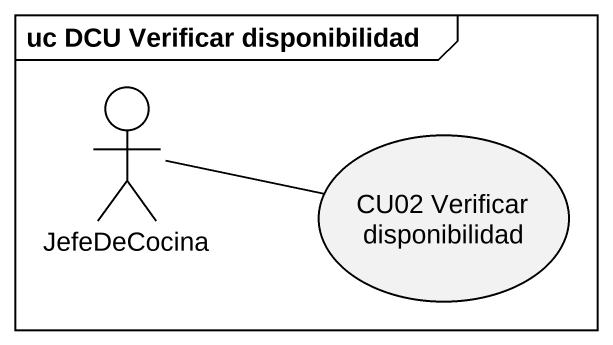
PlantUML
@startuml
mainframe uc DCU Verificar disponibilidad
actor JefeDeCocina
usecase "CU02 Verificar disponibilidad" as CU02_Verificar
JefeDeCocina -right- CU02_Verificar
@enduml
